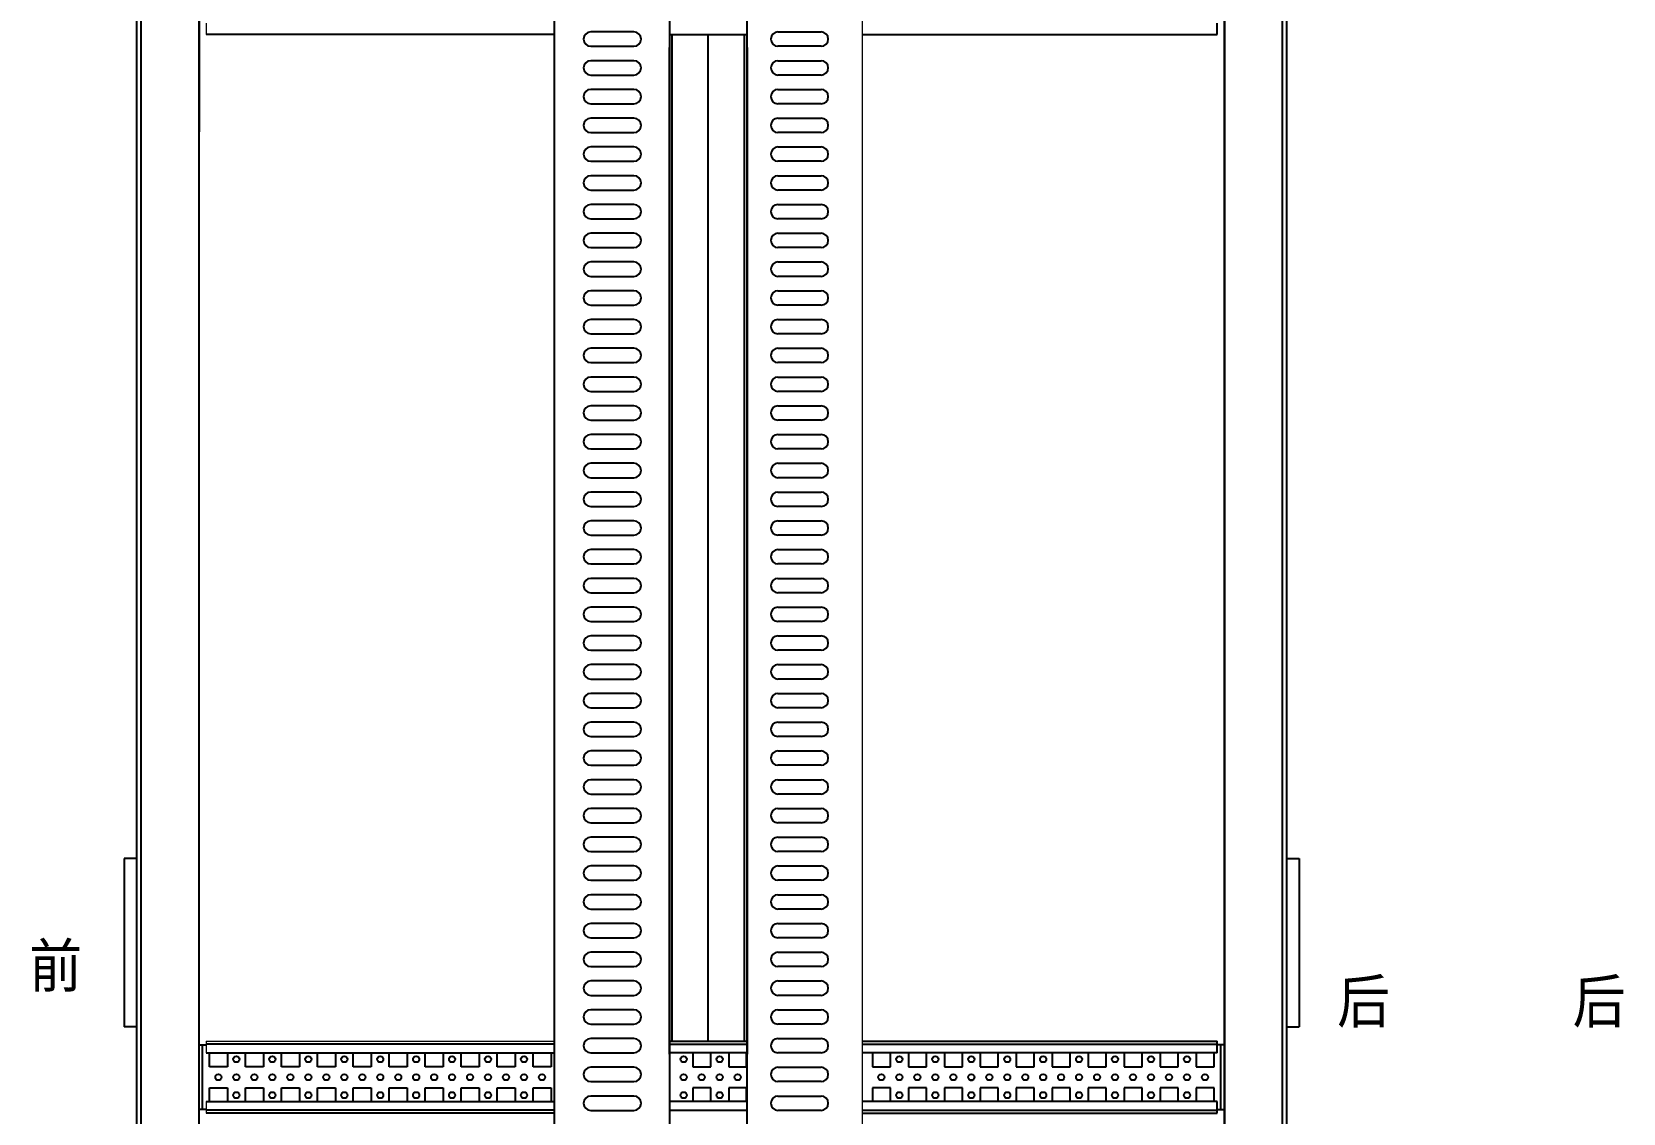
# Model space of a CAD drawing. Extents: x 81444 to 119867, y -54538 to -28747.
# Drawn here: x 102152 to 103259, y -30848 to -30096 of the extents above; entities that cross this region are included whole.
import ezdxf

# ---------------------------------------------------------------- set-up
doc = ezdxf.new("R2010")
doc.units = 0
doc.header["$LTSCALE"] = 100
doc.header["$MEASUREMENT"] = 0
doc.layers.add('PANEL', color=7, linetype='Continuous')
doc.layers.add('细实线', color=7, linetype='Continuous', lineweight=20)
doc.styles.add('HZ', font='arial.ttf', dxfattribs={"width": 0.7})

msp = doc.modelspace()

# ---------------------------------------------------------------- linework, layer by layer
at = {"color": 7, "linetype": 'Continuous'}
for p, q in [((102649.6, -31604.2), (102649.6, -29859.2)), ((102515.6, -30098.2), (102273.5, -30098.2)), ((102570.9, -30096.3), (102540.9, -30096.3)), ((102595.6, -30098.2), (102649.6, -30098.2)), ((102597.6, -30798.2), (102597.6, -30098.2)), ((102622.6, -30798.2), (102622.6, -30098.2)), ((102622.6, -30798.2), (102622.6, -30098.2)), ((102647.6, -30098.2), (102647.6, -30798.2)), ((102671.1, -30096.3), (102701.1, -30096.3)), ((102729.6, -30098.2), (102797.5, -30098.2)), ((102797.5, -30098.2), (102976.5, -30098.2)), ((102976.5, -30098.2), (102976.5, -30090.2)), ((102540.9, -30106.3), (102570.9, -30106.3)), ((102595.6, -30807.2), (102595.6, -30107.2)), ((102649.6, -30107.2), (102649.6, -30807.2)), ((102701.1, -30106.3), (102671.1, -30106.3)), ((102570.9, -30116.3), (102540.9, -30116.3)), ((102671.1, -30116.3), (102701.1, -30116.3)), ((102540.9, -30126.3), (102570.9, -30126.3)), ((102701.1, -30126.3), (102671.1, -30126.3)), ((102570.9, -30136.3), (102540.9, -30136.3)), ((102671.1, -30136.3), (102701.1, -30136.3)), ((102540.9, -30146.3), (102570.9, -30146.3)), ((102701.1, -30146.3), (102671.1, -30146.3)), ((102570.9, -30156.3), (102540.9, -30156.3)), ((102671.1, -30156.3), (102701.1, -30156.3)), ((102540.9, -30166.3), (102570.9, -30166.3)), ((102570.9, -30176.3), (102540.9, -30176.3)), ((102701.1, -30166.3), (102671.1, -30166.3)), ((102671.1, -30176.3), (102701.1, -30176.3)), ((102540.9, -30186.3), (102570.9, -30186.3)), ((102701.1, -30186.3), (102671.1, -30186.3)), ((102570.9, -30196.3), (102540.9, -30196.3)), ((102671.1, -30196.3), (102701.1, -30196.3)), ((102540.9, -30206.3), (102570.9, -30206.3)), ((102701.1, -30206.3), (102671.1, -30206.3)), ((102570.9, -30216.3), (102540.9, -30216.3)), ((102671.1, -30216.3), (102701.1, -30216.3)), ((102540.9, -30226.3), (102570.9, -30226.3)), ((102701.1, -30226.3), (102671.1, -30226.3)), ((102570.9, -30236.3), (102540.9, -30236.3)), ((102671.1, -30236.3), (102701.1, -30236.3)), ((102540.9, -30246.3), (102570.9, -30246.3)), ((102701.1, -30246.3), (102671.1, -30246.3)), ((102570.9, -30256.3), (102540.9, -30256.3)), ((102671.1, -30256.3), (102701.1, -30256.3)), ((102540.9, -30266.3), (102570.9, -30266.3)), ((102570.9, -30276.3), (102540.9, -30276.3)), ((102701.1, -30266.3), (102671.1, -30266.3)), ((102671.1, -30276.3), (102701.1, -30276.3)), ((102540.9, -30286.3), (102570.9, -30286.3)), ((102701.1, -30286.3), (102671.1, -30286.3)), ((102570.9, -30296.3), (102540.9, -30296.3)), ((102671.1, -30296.3), (102701.1, -30296.3)), ((102540.9, -30306.3), (102570.9, -30306.3)), ((102701.1, -30306.3), (102671.1, -30306.3)), ((102570.9, -30316.3), (102540.9, -30316.3)), ((102671.1, -30316.3), (102701.1, -30316.3)), ((102540.9, -30326.3), (102570.9, -30326.3)), ((102701.1, -30326.3), (102671.1, -30326.3)), ((102570.9, -30336.3), (102540.9, -30336.3)), ((102671.1, -30336.3), (102701.1, -30336.3)), ((102540.9, -30346.3), (102570.9, -30346.3)), ((102701.1, -30346.3), (102671.1, -30346.3)), ((102570.9, -30356.3), (102540.9, -30356.3)), ((102671.1, -30356.3), (102701.1, -30356.3)), ((102540.9, -30366.3), (102570.9, -30366.3)), ((102701.1, -30366.3), (102671.1, -30366.3)), ((102570.9, -30376.3), (102540.9, -30376.3)), ((102540.9, -30386.3), (102570.9, -30386.3)), ((102671.1, -30376.3), (102701.1, -30376.3)), ((102701.1, -30386.3), (102671.1, -30386.3)), ((102570.9, -30396.3), (102540.9, -30396.3)), ((102671.1, -30396.3), (102701.1, -30396.3)), ((102540.9, -30406.3), (102570.9, -30406.3)), ((102701.1, -30406.3), (102671.1, -30406.3)), ((102570.9, -30416.3), (102540.9, -30416.3)), ((102671.1, -30416.3), (102701.1, -30416.3)), ((102540.9, -30426.3), (102570.9, -30426.3)), ((102701.1, -30426.3), (102671.1, -30426.3)), ((102570.9, -30436.3), (102540.9, -30436.3)), ((102671.1, -30436.3), (102701.1, -30436.3)), ((102540.9, -30446.3), (102570.9, -30446.3)), ((102701.1, -30446.3), (102671.1, -30446.3)), ((102570.9, -30456.3), (102540.9, -30456.3)), ((102671.1, -30456.3), (102701.1, -30456.3)), ((102540.9, -30466.3), (102570.9, -30466.3)), ((102701.1, -30466.3), (102671.1, -30466.3)), ((102570.9, -30476.3), (102540.9, -30476.3)), ((102540.9, -30486.3), (102570.9, -30486.3)), ((102671.1, -30476.3), (102701.1, -30476.3)), ((102701.1, -30486.3), (102671.1, -30486.3)), ((102570.9, -30496.3), (102540.9, -30496.3)), ((102671.1, -30496.3), (102701.1, -30496.3)), ((102540.9, -30506.3), (102570.9, -30506.3)), ((102701.1, -30506.3), (102671.1, -30506.3)), ((102570.9, -30516.3), (102540.9, -30516.3)), ((102671.1, -30516.3), (102701.1, -30516.3)), ((102540.9, -30526.3), (102570.9, -30526.3)), ((102701.1, -30526.3), (102671.1, -30526.3)), ((102570.9, -30536.3), (102540.9, -30536.3)), ((102671.1, -30536.3), (102701.1, -30536.3)), ((102540.9, -30546.3), (102570.9, -30546.3)), ((102701.1, -30546.3), (102671.1, -30546.3)), ((102570.9, -30556.3), (102540.9, -30556.3)), ((102671.1, -30556.3), (102701.1, -30556.3)), ((102540.9, -30566.3), (102570.9, -30566.3)), ((102701.1, -30566.3), (102671.1, -30566.3)), ((102570.9, -30576.3), (102540.9, -30576.3)), ((102671.1, -30576.3), (102701.1, -30576.3)), ((102540.9, -30586.3), (102570.9, -30586.3)), ((102570.9, -30596.3), (102540.9, -30596.3)), ((102701.1, -30586.3), (102671.1, -30586.3)), ((102671.1, -30596.3), (102701.1, -30596.3)), ((102540.9, -30606.3), (102570.9, -30606.3)), ((102701.1, -30606.3), (102671.1, -30606.3)), ((102570.9, -30616.3), (102540.9, -30616.3)), ((102671.1, -30616.3), (102701.1, -30616.3)), ((102540.9, -30626.3), (102570.9, -30626.3)), ((102701.1, -30626.3), (102671.1, -30626.3)), ((102570.9, -30636.3), (102540.9, -30636.3)), ((102671.1, -30636.3), (102701.1, -30636.3)), ((102540.9, -30646.3), (102570.9, -30646.3)), ((102701.1, -30646.3), (102671.1, -30646.3)), ((102570.9, -30656.3), (102540.9, -30656.3)), ((102671.1, -30656.3), (102701.1, -30656.3)), ((102540.9, -30666.3), (102570.9, -30666.3)), ((102701.1, -30666.3), (102671.1, -30666.3)), ((102570.9, -30676.3), (102540.9, -30676.3)), ((102671.1, -30676.3), (102701.1, -30676.3)), ((102540.9, -30686.3), (102570.9, -30686.3)), ((102570.9, -30696.3), (102540.9, -30696.3)), ((102701.1, -30686.3), (102671.1, -30686.3)), ((102671.1, -30696.3), (102701.1, -30696.3)), ((102540.9, -30706.3), (102570.9, -30706.3)), ((102701.1, -30706.3), (102671.1, -30706.3)), ((102570.9, -30716.3), (102540.9, -30716.3)), ((102671.1, -30716.3), (102701.1, -30716.3)), ((102540.9, -30726.3), (102570.9, -30726.3)), ((102701.1, -30726.3), (102671.1, -30726.3)), ((102570.9, -30736.3), (102540.9, -30736.3)), ((102671.1, -30736.3), (102701.1, -30736.3)), ((102540.9, -30746.3), (102570.9, -30746.3)), ((102701.1, -30746.3), (102671.1, -30746.3)), ((102570.9, -30756.3), (102540.9, -30756.3)), ((102671.1, -30756.3), (102701.1, -30756.3)), ((102540.9, -30766.3), (102570.9, -30766.3)), ((102701.1, -30766.3), (102671.1, -30766.3)), ((102570.9, -30776.3), (102540.9, -30776.3)), ((102671.1, -30776.3), (102701.1, -30776.3)), ((102540.9, -30786.3), (102570.9, -30786.3)), ((102570.9, -30796.3), (102540.9, -30796.3)), ((102701.1, -30786.3), (102671.1, -30786.3)), ((102671.1, -30796.3), (102701.1, -30796.3)), ((102268.5, -30800.7), (102273.5, -30800.7)), ((102271, -30845.7), (102271, -30800.7)), ((102515.6, -30800.2), (102273.5, -30800.2)), ((102273.5, -30806.2), (102515.6, -30806.2)), ((102275.8, -30816), (102275.8, -30806.2)), ((102288.3, -30806.2), (102288.3, -30816)), ((102300.8, -30816), (102300.8, -30806.2)), ((102313.3, -30806.2), (102313.3, -30816)), ((102325.8, -30816), (102325.8, -30806.2)), ((102338.3, -30806.2), (102338.3, -30816)), ((102350.8, -30816), (102350.8, -30806.2)), ((102363.3, -30806.2), (102363.3, -30816)), ((102375.8, -30816), (102375.8, -30806.2)), ((102388.3, -30806.2), (102388.3, -30816)), ((102400.8, -30816), (102400.8, -30806.2)), ((102413.3, -30806.2), (102413.3, -30816)), ((102425.8, -30816), (102425.8, -30806.2)), ((102438.3, -30806.2), (102438.3, -30816)), ((102450.8, -30816), (102450.8, -30806.2)), ((102463.3, -30806.2), (102463.3, -30816)), ((102475.8, -30816), (102475.8, -30806.2)), ((102488.3, -30806.2), (102488.3, -30816)), ((102500.8, -30816), (102500.8, -30806.2)), ((102513.3, -30806.2), (102513.3, -30816)), ((102540.9, -30806.3), (102570.9, -30806.3)), ((102595.6, -30798.2), (102649.6, -30798.2)), ((102595.6, -30800.2), (102649.6, -30800.2)), ((102649.6, -30806.2), (102595.6, -30806.2)), ((102611.8, -30806.2), (102611.8, -30816)), ((102624.3, -30816), (102624.3, -30806.2)), ((102636.8, -30806.2), (102636.8, -30816)), ((102649.3, -30816), (102649.3, -30806.2)), ((102701.1, -30806.3), (102671.1, -30806.3)), ((102729.6, -30798.2), (102797.5, -30798.2)), ((102729.6, -30800.2), (102797.5, -30800.2)), ((102797.5, -30806.2), (102729.6, -30806.2)), ((102736.8, -30806.2), (102736.8, -30816)), ((102749.3, -30816), (102749.3, -30806.2)), ((102761.8, -30806.2), (102761.8, -30816)), ((102774.3, -30816), (102774.3, -30806.2)), ((102786.8, -30806.2), (102786.8, -30816)), ((102797.5, -30798.2), (102976.5, -30798.2)), ((102797.5, -30800.2), (102976.5, -30800.2)), ((102976.5, -30806.2), (102797.5, -30806.2)), ((102799.3, -30816), (102799.3, -30806.2)), ((102811.8, -30806.2), (102811.8, -30816)), ((102824.3, -30816), (102824.3, -30806.2)), ((102836.8, -30806.2), (102836.8, -30816)), ((102849.3, -30816), (102849.3, -30806.2)), ((102861.8, -30806.2), (102861.8, -30816)), ((102874.3, -30816), (102874.3, -30806.2)), ((102886.8, -30806.2), (102886.8, -30816)), ((102899.3, -30816), (102899.3, -30806.2)), ((102911.8, -30806.2), (102911.8, -30816)), ((102924.3, -30816), (102924.3, -30806.2)), ((102936.8, -30806.2), (102936.8, -30816)), ((102949.3, -30816), (102949.3, -30806.2)), ((102961.8, -30806.2), (102961.8, -30816)), ((102974.3, -30816), (102974.3, -30806.2)), ((102976.5, -30806.2), (102976.5, -30798.2)), ((102981.5, -30800.7), (102976.5, -30800.7)), ((102979, -30845.7), (102979, -30800.7)), ((102288.3, -30816), (102275.8, -30816)), ((102313.3, -30816), (102300.8, -30816)), ((102338.3, -30816), (102325.8, -30816)), ((102363.3, -30816), (102350.8, -30816)), ((102388.3, -30816), (102375.8, -30816)), ((102413.3, -30816), (102400.8, -30816)), ((102438.3, -30816), (102425.8, -30816)), ((102463.3, -30816), (102450.8, -30816)), ((102488.3, -30816), (102475.8, -30816)), ((102513.3, -30816), (102500.8, -30816)), ((102570.9, -30816.3), (102540.9, -30816.3)), ((102611.8, -30816), (102624.3, -30816)), ((102636.8, -30816), (102649.3, -30816)), ((102671.1, -30816.3), (102701.1, -30816.3)), ((102736.8, -30816), (102749.3, -30816)), ((102761.8, -30816), (102774.3, -30816)), ((102786.8, -30816), (102799.3, -30816)), ((102811.8, -30816), (102824.3, -30816)), ((102836.8, -30816), (102849.3, -30816)), ((102861.8, -30816), (102874.3, -30816)), ((102886.8, -30816), (102899.3, -30816)), ((102911.8, -30816), (102924.3, -30816)), ((102936.8, -30816), (102949.3, -30816)), ((102961.8, -30816), (102974.3, -30816)), ((102540.9, -30826.3), (102570.9, -30826.3)), ((102701.1, -30826.3), (102671.1, -30826.3)), ((102804.7, -30825.2), (102806.4, -30825.2)), ((102807.5, -30822.5), (102807.5, -30824)), ((102273.5, -30840.2), (102515.6, -30840.2)), ((102275.8, -30830.5), (102288.3, -30830.5)), ((102275.8, -30840.2), (102275.8, -30830.5)), ((102288.3, -30830.5), (102288.3, -30840.2)), ((102300.8, -30830.5), (102313.3, -30830.5)), ((102300.8, -30840.2), (102300.8, -30830.5)), ((102313.3, -30830.5), (102313.3, -30840.2)), ((102325.8, -30830.5), (102338.3, -30830.5)), ((102325.8, -30840.2), (102325.8, -30830.5)), ((102338.3, -30830.5), (102338.3, -30840.2)), ((102350.8, -30830.5), (102363.3, -30830.5)), ((102350.8, -30840.2), (102350.8, -30830.5)), ((102363.3, -30830.5), (102363.3, -30840.2)), ((102375.8, -30830.5), (102388.3, -30830.5)), ((102375.8, -30840.2), (102375.8, -30830.5)), ((102388.3, -30830.5), (102388.3, -30840.2)), ((102400.8, -30830.5), (102413.3, -30830.5)), ((102400.8, -30840.2), (102400.8, -30830.5)), ((102413.3, -30830.5), (102413.3, -30840.2)), ((102425.8, -30830.5), (102438.3, -30830.5)), ((102425.8, -30840.2), (102425.8, -30830.5)), ((102438.3, -30830.5), (102438.3, -30840.2)), ((102450.8, -30830.5), (102463.3, -30830.5)), ((102450.8, -30840.2), (102450.8, -30830.5)), ((102463.3, -30830.5), (102463.3, -30840.2)), ((102475.8, -30830.5), (102488.3, -30830.5)), ((102475.8, -30840.2), (102475.8, -30830.5)), ((102488.3, -30830.5), (102488.3, -30840.2)), ((102500.8, -30830.5), (102513.3, -30830.5)), ((102500.8, -30840.2), (102500.8, -30830.5)), ((102513.3, -30830.5), (102513.3, -30840.2)), ((102570.9, -30836.3), (102540.9, -30836.3)), ((102649.6, -30840.2), (102595.6, -30840.2)), ((102624.3, -30830.5), (102611.8, -30830.5)), ((102611.8, -30830.5), (102611.8, -30840.2)), ((102624.3, -30840.2), (102624.3, -30830.5)), ((102649.3, -30830.5), (102636.8, -30830.5)), ((102636.8, -30830.5), (102636.8, -30840.2)), ((102649.3, -30840.2), (102649.3, -30830.5)), ((102671.1, -30836.3), (102701.1, -30836.3)), ((102797.5, -30840.2), (102729.6, -30840.2)), ((102749.3, -30830.5), (102736.8, -30830.5)), ((102736.8, -30830.5), (102736.8, -30840.2)), ((102749.3, -30840.2), (102749.3, -30830.5)), ((102774.3, -30830.5), (102761.8, -30830.5)), ((102761.8, -30830.5), (102761.8, -30840.2)), ((102774.3, -30840.2), (102774.3, -30830.5)), ((102799.3, -30830.5), (102786.8, -30830.5)), ((102786.8, -30830.5), (102786.8, -30840.2)), ((102976.5, -30840.2), (102797.5, -30840.2)), ((102799.3, -30840.2), (102799.3, -30830.5)), ((102824.3, -30830.5), (102811.8, -30830.5)), ((102811.8, -30830.5), (102811.8, -30840.2)), ((102824.3, -30840.2), (102824.3, -30830.5)), ((102849.3, -30830.5), (102836.8, -30830.5)), ((102836.8, -30830.5), (102836.8, -30840.2)), ((102849.3, -30840.2), (102849.3, -30830.5)), ((102874.3, -30830.5), (102861.8, -30830.5)), ((102861.8, -30830.5), (102861.8, -30840.2)), ((102874.3, -30840.2), (102874.3, -30830.5)), ((102899.3, -30830.5), (102886.8, -30830.5)), ((102886.8, -30830.5), (102886.8, -30840.2)), ((102899.3, -30840.2), (102899.3, -30830.5)), ((102924.3, -30830.5), (102911.8, -30830.5)), ((102911.8, -30830.5), (102911.8, -30840.2)), ((102924.3, -30840.2), (102924.3, -30830.5)), ((102949.3, -30830.5), (102936.8, -30830.5)), ((102936.8, -30830.5), (102936.8, -30840.2)), ((102949.3, -30840.2), (102949.3, -30830.5)), ((102974.3, -30830.5), (102961.8, -30830.5)), ((102961.8, -30830.5), (102961.8, -30840.2)), ((102974.3, -30840.2), (102974.3, -30830.5)), ((102976.5, -30848.2), (102976.5, -30840.2)), ((102273.5, -30845.7), (102268.5, -30845.7)), ((102515.6, -30846.2), (102273.5, -30846.2)), ((102515.6, -30848.2), (102273.5, -30848.2)), ((102540.9, -30846.3), (102570.9, -30846.3)), ((102595.6, -30846.2), (102649.6, -30846.2)), ((102701.1, -30846.3), (102671.1, -30846.3)), ((102729.6, -30846.2), (102797.5, -30846.2)), ((102729.6, -30848.2), (102797.5, -30848.2)), ((102797.5, -30846.2), (102976.5, -30846.2)), ((102797.5, -30848.2), (102976.5, -30848.2)), ((102976.5, -30845.7), (102981.5, -30845.7))]:
    msp.add_line(p, q, dxfattribs=at)
for p, q in [((102225, -30671.2), (102216.5, -30671.2)), ((102216.5, -30671.2), (102216.5, -30788.2)), ((103025, -30671.2), (103033.6, -30671.2)), ((103033.6, -30671.2), (103033.6, -30788.2)), ((102225, -30788.2), (102216.5, -30788.2)), ((103025, -30788.2), (103033.6, -30788.2))]:
    msp.add_line(p, q)
at = {"color": 7}
msp.add_lwpolyline([(102515.6, -29804.2), (102595.6, -29804.2), (102595.6, -31604.2), (102515.6, -31604.2)], close=True, dxfattribs=at)
at = {"color": 7, "linetype": 'Continuous'}
for centre in [(102294.5, -30810.7), (102294.5, -30810.7), (102319.5, -30810.7), (102319.5, -30810.7), (102344.5, -30810.7), (102344.5, -30810.7), (102369.5, -30810.7), (102369.5, -30810.7), (102394.5, -30810.7), (102394.5, -30810.7), (102419.5, -30810.7), (102419.5, -30810.7), (102444.5, -30810.7), (102444.5, -30810.7), (102469.5, -30810.7), (102469.5, -30810.7), (102494.5, -30810.7), (102494.5, -30810.7), (102605.5, -30810.7), (102630.5, -30810.7), (102755.5, -30810.7), (102755.5, -30810.7), (102780.5, -30810.7), (102780.5, -30810.7), (102805.5, -30810.7), (102830.5, -30810.7), (102855.5, -30810.7), (102880.5, -30810.7), (102905.5, -30810.7), (102930.5, -30810.7), (102955.5, -30810.7), (102282, -30823.2), (102294.5, -30823.2), (102294.5, -30823.2), (102307, -30823.2), (102319.5, -30823.2), (102319.5, -30823.2), (102332, -30823.2), (102344.5, -30823.2), (102344.5, -30823.2), (102357, -30823.2), (102369.5, -30823.2), (102369.5, -30823.2), (102382, -30823.2), (102394.5, -30823.2), (102394.5, -30823.2), (102407, -30823.2), (102419.5, -30823.2), (102419.5, -30823.2), (102432, -30823.2), (102444.5, -30823.2), (102444.5, -30823.2), (102457, -30823.2), (102469.5, -30823.2), (102469.5, -30823.2), (102482, -30823.2), (102494.5, -30823.2), (102494.5, -30823.2), (102507, -30823.2), (102605.5, -30823.2), (102618, -30823.2), (102630.5, -30823.2), (102643, -30823.2), (102743, -30823.2), (102755.5, -30823.2), (102755.5, -30823.2), (102768, -30823.2), (102780.5, -30823.2), (102780.5, -30823.2), (102793, -30823.2), (102805.5, -30823.2), (102818, -30823.2), (102830.5, -30823.2), (102843, -30823.2), (102855.5, -30823.2), (102868, -30823.2), (102880.5, -30823.2), (102893, -30823.2), (102905.5, -30823.2), (102918, -30823.2), (102930.5, -30823.2), (102943, -30823.2), (102955.5, -30823.2), (102968, -30823.2), (102294.5, -30835.7), (102294.5, -30835.7), (102319.5, -30835.7), (102319.5, -30835.7), (102344.5, -30835.7), (102344.5, -30835.7), (102369.5, -30835.7), (102369.5, -30835.7), (102394.5, -30835.7), (102394.5, -30835.7), (102419.5, -30835.7), (102419.5, -30835.7), (102444.5, -30835.7), (102444.5, -30835.7), (102469.5, -30835.7), (102469.5, -30835.7), (102494.5, -30835.7), (102494.5, -30835.7), (102605.5, -30835.7), (102630.5, -30835.7), (102755.5, -30835.7), (102755.5, -30835.7), (102780.5, -30835.7), (102780.5, -30835.7), (102805.5, -30835.7), (102830.5, -30835.7), (102855.5, -30835.7), (102880.5, -30835.7), (102905.5, -30835.7), (102930.5, -30835.7), (102955.5, -30835.7)]:
    msp.add_circle(centre, 2.15, dxfattribs=at)
for centre, radius, start, end in [((102540.9, -30101.3), 5, 90, 270), ((102570.9, -30101.3), 5, 270, 90), ((102671.1, -30101.3), 5, 90, 270), ((102701.1, -30101.3), 5, 270, 90), ((102540.9, -30121.3), 5, 90, 270), ((102570.9, -30121.3), 5, 270, 90), ((102671.1, -30121.3), 5, 90, 270), ((102701.1, -30121.3), 5, 270, 90), ((102540.9, -30141.3), 5, 90, 270), ((102570.9, -30141.3), 5, 270, 90), ((102671.1, -30141.3), 5, 90, 270), ((102701.1, -30141.3), 5, 270, 90), ((102540.9, -30161.3), 5, 90, 270), ((102570.9, -30161.3), 5, 270, 90), ((102671.1, -30161.3), 5, 90, 270), ((102701.1, -30161.3), 5, 270, 90), ((102540.9, -30181.3), 5, 90, 270), ((102570.9, -30181.3), 5, 270, 90), ((102671.1, -30181.3), 5, 90, 270), ((102701.1, -30181.3), 5, 270, 90), ((102540.9, -30201.3), 5, 90, 270), ((102570.9, -30201.3), 5, 270, 90), ((102671.1, -30201.3), 5, 90, 270), ((102701.1, -30201.3), 5, 270, 90), ((102540.9, -30221.3), 5, 90, 270), ((102570.9, -30221.3), 5, 270, 90), ((102671.1, -30221.3), 5, 90, 270), ((102701.1, -30221.3), 5, 270, 90), ((102540.9, -30241.3), 5, 90, 270), ((102570.9, -30241.3), 5, 270, 90), ((102671.1, -30241.3), 5, 90, 270), ((102701.1, -30241.3), 5, 270, 90), ((102540.9, -30261.3), 5, 90, 270), ((102570.9, -30261.3), 5, 270, 90), ((102671.1, -30261.3), 5, 90, 270), ((102701.1, -30261.3), 5, 270, 90), ((102540.9, -30281.3), 5, 90, 270), ((102570.9, -30281.3), 5, 270, 90), ((102671.1, -30281.3), 5, 90, 270), ((102701.1, -30281.3), 5, 270, 90), ((102540.9, -30301.3), 5, 90, 270), ((102570.9, -30301.3), 5, 270, 90), ((102671.1, -30301.3), 5, 90, 270), ((102701.1, -30301.3), 5, 270, 90), ((102540.9, -30321.3), 5, 90, 270), ((102570.9, -30321.3), 5, 270, 90), ((102671.1, -30321.3), 5, 90, 270), ((102701.1, -30321.3), 5, 270, 90), ((102540.9, -30341.3), 5, 90, 270), ((102570.9, -30341.3), 5, 270, 90), ((102671.1, -30341.3), 5, 90, 270), ((102701.1, -30341.3), 5, 270, 90), ((102540.9, -30361.3), 5, 90, 270), ((102570.9, -30361.3), 5, 270, 90), ((102671.1, -30361.3), 5, 90, 270), ((102701.1, -30361.3), 5, 270, 90), ((102540.9, -30381.3), 5, 90, 270), ((102570.9, -30381.3), 5, 270, 90), ((102671.1, -30381.3), 5, 90, 270), ((102701.1, -30381.3), 5, 270, 90), ((102540.9, -30401.3), 5, 90, 270), ((102570.9, -30401.3), 5, 270, 90), ((102671.1, -30401.3), 5, 90, 270), ((102701.1, -30401.3), 5, 270, 90), ((102540.9, -30421.3), 5, 90, 270), ((102570.9, -30421.3), 5, 270, 90), ((102671.1, -30421.3), 5, 90, 270), ((102701.1, -30421.3), 5, 270, 90), ((102540.9, -30441.3), 5, 90, 270), ((102570.9, -30441.3), 5, 270, 90), ((102671.1, -30441.3), 5, 90, 270), ((102701.1, -30441.3), 5, 270, 90), ((102540.9, -30461.3), 5, 90, 270), ((102570.9, -30461.3), 5, 270, 90), ((102671.1, -30461.3), 5, 90, 270), ((102701.1, -30461.3), 5, 270, 90), ((102540.9, -30481.3), 5, 90, 270), ((102570.9, -30481.3), 5, 270, 90), ((102671.1, -30481.3), 5, 90, 270), ((102701.1, -30481.3), 5, 270, 90), ((102540.9, -30501.3), 5, 90, 270), ((102570.9, -30501.3), 5, 270, 90), ((102671.1, -30501.3), 5, 90, 270), ((102701.1, -30501.3), 5, 270, 90), ((102540.9, -30521.3), 5, 90, 270), ((102570.9, -30521.3), 5, 270, 90), ((102671.1, -30521.3), 5, 90, 270), ((102701.1, -30521.3), 5, 270, 90), ((102540.9, -30541.3), 5, 90, 270), ((102570.9, -30541.3), 5, 270, 90), ((102671.1, -30541.3), 5, 90, 270), ((102701.1, -30541.3), 5, 270, 90), ((102540.9, -30561.3), 5, 90, 270), ((102570.9, -30561.3), 5, 270, 90), ((102671.1, -30561.3), 5, 90, 270), ((102701.1, -30561.3), 5, 270, 90), ((102540.9, -30581.3), 5, 90, 270), ((102570.9, -30581.3), 5, 270, 90), ((102671.1, -30581.3), 5, 90, 270), ((102701.1, -30581.3), 5, 270, 90), ((102540.9, -30601.3), 5, 90, 270), ((102570.9, -30601.3), 5, 270, 90), ((102671.1, -30601.3), 5, 90, 270), ((102701.1, -30601.3), 5, 270, 90), ((102540.9, -30621.3), 5, 90, 270), ((102570.9, -30621.3), 5, 270, 90), ((102671.1, -30621.3), 5, 90, 270), ((102701.1, -30621.3), 5, 270, 90), ((102540.9, -30641.3), 5, 90, 270), ((102570.9, -30641.3), 5, 270, 90), ((102671.1, -30641.3), 5, 90, 270), ((102701.1, -30641.3), 5, 270, 90), ((102540.9, -30661.3), 5, 90, 270), ((102570.9, -30661.3), 5, 270, 90), ((102671.1, -30661.3), 5, 90, 270), ((102701.1, -30661.3), 5, 270, 90), ((102540.9, -30681.3), 5, 90, 270), ((102570.9, -30681.3), 5, 270, 90), ((102671.1, -30681.3), 5, 90, 270), ((102701.1, -30681.3), 5, 270, 90), ((102540.9, -30701.3), 5, 90, 270), ((102570.9, -30701.3), 5, 270, 90), ((102671.1, -30701.3), 5, 90, 270), ((102701.1, -30701.3), 5, 270, 90), ((102540.9, -30721.3), 5, 90, 270), ((102570.9, -30721.3), 5, 270, 90), ((102671.1, -30721.3), 5, 90, 270), ((102701.1, -30721.3), 5, 270, 90), ((102540.9, -30741.3), 5, 90, 270), ((102570.9, -30741.3), 5, 270, 90), ((102671.1, -30741.3), 5, 90, 270), ((102701.1, -30741.3), 5, 270, 90), ((102540.9, -30761.3), 5, 90, 270), ((102570.9, -30761.3), 5, 270, 90), ((102671.1, -30761.3), 5, 90, 270), ((102701.1, -30761.3), 5, 270, 90), ((102540.9, -30781.3), 5, 90, 270), ((102570.9, -30781.3), 5, 270, 90), ((102671.1, -30781.3), 5, 90, 270), ((102701.1, -30781.3), 5, 270, 90), ((102540.9, -30801.3), 5, 90, 270), ((102570.9, -30801.3), 5, 270, 90), ((102671.1, -30801.3), 5, 90, 270), ((102701.1, -30801.3), 5, 270, 90), ((102540.9, -30821.3), 5, 90, 270), ((102570.9, -30821.3), 5, 270, 90), ((102671.1, -30821.3), 5, 90, 270), ((102701.1, -30821.3), 5, 270, 90), ((102804.5, -30823.2), 2.15, 283.7035, 292.4051), ((102540.9, -30841.3), 5, 90, 270), ((102570.9, -30841.3), 5, 270, 90), ((102671.1, -30841.3), 5, 90, 270), ((102701.1, -30841.3), 5, 270, 90)]:
    msp.add_arc(centre, radius, start, end, dxfattribs=at)
at = {"layer": 'PANEL', "color": 7}
for p, q in [((102225, -29735.7), (102225, -31735.7)), ((102228, -29738.7), (102228, -31732.7)), ((103022, -31732.7), (103022, -29738.7)), ((103025, -31735.7), (103025, -29735.7)), ((102268.5, -29779.2), (102268.5, -30165.7)), ((102268.5, -30556.7), (102268.5, -29779.2)), ((102981.5, -30556.7), (102981.5, -29779.2)), ((102981.5, -29779.2), (102981.5, -30165.7)), ((102981.5, -30153), (102981.5, -30584)), ((102268.5, -31692.2), (102268.5, -30556.7)), ((102981.5, -31692.2), (102981.5, -30556.7)), ((102981.5, -30584), (102981.5, -30975))]:
    msp.add_line(p, q, dxfattribs=at)
at = {"layer": '细实线'}
for p, q in [((102273.5, -30090.2), (102273.5, -30098.2)), ((102273.5, -30798.2), (102515.6, -30798.2)), ((102273.5, -30798.2), (102273.5, -30806.2)), ((102273.5, -30840.2), (102273.5, -30848.2))]:
    msp.add_line(p, q, dxfattribs=at)
msp.add_lwpolyline([(102649.6, -29804.2), (102729.6, -29804.2), (102729.6, -31604.2), (102649.6, -31604.2)], close=True, dxfattribs=at)

# ---------------------------------------------------------------- texts
at = {"color": 7, "style": 'HZ', "width": 0.9}
for s, p in [('前', (102150.3, -30760.6)), ('后', (103059.9, -30785.4)), ('后', (103223.7, -30785.4))]:
    msp.add_text(s, height=30, dxfattribs=at).set_placement(p)

doc.saveas('drawing.dxf')
